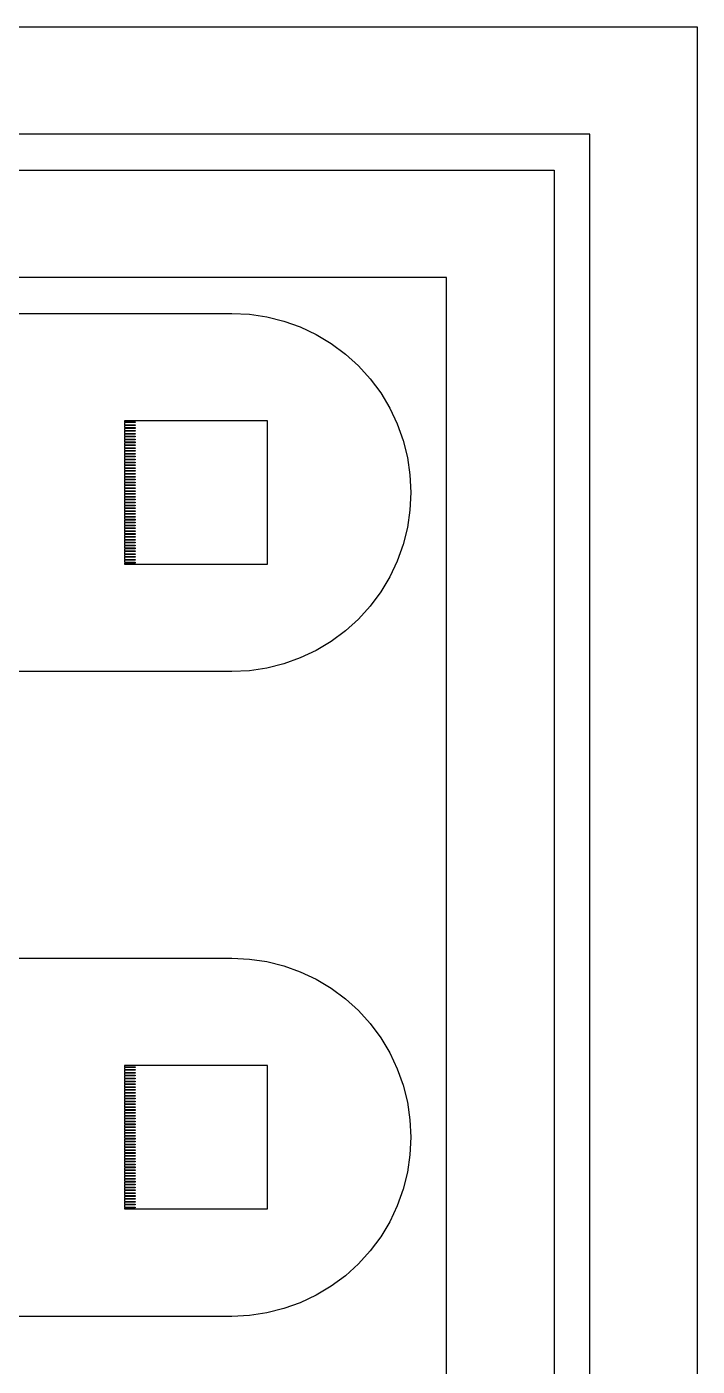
# Model space of a CAD drawing. Extents: x -16 to 132, y -40 to 113.
# Drawn here: x 102.91 to 112.49, y 56.55 to 75.67 of the extents above; entities that cross this region are included whole.
import ezdxf

# ---------------------------------------------------------------- set-up
doc = ezdxf.new("R2010")
doc.units = 0

msp = doc.modelspace()

# ---------------------------------------------------------------- linework, layer by layer
for p, q in [((-2.0452, 75.6724), (112.486, 75.6724)), ((112.486, 75.6724), (112.486, -2.0452)), ((110.952, 74.1385), (-0.51129, 74.1385)), ((110.952, -0.51129), (110.952, 74.1385)), ((0, 73.6272), (110.441, 73.6272)), ((110.441, 73.6272), (110.441, 0)), ((108.907, 72.0933), (1.53389, 72.0933)), ((108.907, 1.53389), (108.907, 72.0933)), ((101.391, 71.582), (105.839, 71.582)), ((105.839, 71.582), (106.09, 71.5697)), ((106.09, 71.5697), (106.338, 71.5329)), ((106.338, 71.5329), (106.581, 71.4719)), ((106.581, 71.4719), (106.817, 71.3874)), ((106.817, 71.3874), (107.044, 71.2801)), ((107.044, 71.2801), (107.259, 71.1511)), ((107.259, 71.1511), (107.461, 71.0017)), ((107.461, 71.0017), (107.647, 70.8332)), ((107.647, 70.8332), (107.815, 70.6473)), ((107.815, 70.6473), (107.965, 70.4458)), ((107.965, 70.4458), (108.094, 70.2306)), ((108.094, 70.2306), (108.201, 70.0038)), ((106.35, 70.0481), (104.305, 70.0481)), ((104.305, 70.0481), (104.305, 70.0327)), ((104.305, 70.0327), (104.459, 70.0327)), ((104.459, 70.0225), (104.305, 70.0225)), ((104.305, 70.0225), (104.305, 69.9918)), ((104.305, 69.9918), (104.459, 69.9918)), ((104.459, 69.9816), (104.305, 69.9816)), ((104.305, 69.9816), (104.305, 69.9509)), ((104.459, 70.0327), (104.459, 70.0225)), ((104.459, 69.9918), (104.459, 69.9816)), ((106.35, 68.0029), (106.35, 70.0481)), ((108.201, 70.0038), (108.286, 69.7676)), ((104.305, 69.9509), (104.459, 69.9509)), ((104.459, 69.9407), (104.305, 69.9407)), ((104.305, 69.9407), (104.305, 69.91)), ((104.305, 69.91), (104.459, 69.91)), ((104.459, 69.8998), (104.305, 69.8998)), ((104.305, 69.8998), (104.305, 69.8691)), ((104.305, 69.8691), (104.459, 69.8691)), ((104.459, 69.8589), (104.305, 69.8589)), ((104.305, 69.8589), (104.305, 69.8282)), ((104.305, 69.8282), (104.459, 69.8282)), ((104.459, 69.818), (104.305, 69.818)), ((104.305, 69.818), (104.305, 69.7873)), ((104.305, 69.7873), (104.459, 69.7873)), ((104.459, 69.9509), (104.459, 69.9407)), ((104.459, 69.91), (104.459, 69.8998)), ((104.459, 69.8691), (104.459, 69.8589)), ((104.459, 69.8282), (104.459, 69.818)), ((104.459, 69.7873), (104.459, 69.7771)), ((104.459, 69.7771), (104.305, 69.7771)), ((104.305, 69.7771), (104.305, 69.7464)), ((104.305, 69.7464), (104.459, 69.7464)), ((104.459, 69.7362), (104.305, 69.7362)), ((104.305, 69.7362), (104.305, 69.7055)), ((104.305, 69.7055), (104.459, 69.7055)), ((104.459, 69.6953), (104.305, 69.6953)), ((104.305, 69.6953), (104.305, 69.6646)), ((104.305, 69.6646), (104.459, 69.6646)), ((104.459, 69.6544), (104.305, 69.6544)), ((104.305, 69.6544), (104.305, 69.6237)), ((104.305, 69.6237), (104.459, 69.6237)), ((104.459, 69.6135), (104.305, 69.6135)), ((104.305, 69.6135), (104.305, 69.5828)), ((104.459, 69.7464), (104.459, 69.7362)), ((104.459, 69.7055), (104.459, 69.6953)), ((104.459, 69.6646), (104.459, 69.6544)), ((104.459, 69.6237), (104.459, 69.6135)), ((108.286, 69.7676), (108.346, 69.5242)), ((104.305, 69.5828), (104.459, 69.5828)), ((104.459, 69.5726), (104.305, 69.5726)), ((104.305, 69.5726), (104.305, 69.5419)), ((104.305, 69.5419), (104.459, 69.5419)), ((104.459, 69.5317), (104.305, 69.5317)), ((104.305, 69.5317), (104.305, 69.501)), ((104.305, 69.501), (104.459, 69.501)), ((104.459, 69.4908), (104.305, 69.4908)), ((104.305, 69.4908), (104.305, 69.4601)), ((104.305, 69.4601), (104.459, 69.4601)), ((104.459, 69.4499), (104.305, 69.4499)), ((104.305, 69.4499), (104.305, 69.4192)), ((104.305, 69.4192), (104.459, 69.4192)), ((104.459, 69.409), (104.305, 69.409)), ((104.305, 69.409), (104.305, 69.3783)), ((104.459, 69.5828), (104.459, 69.5726)), ((104.459, 69.5419), (104.459, 69.5317)), ((104.459, 69.501), (104.459, 69.4908)), ((104.459, 69.4601), (104.459, 69.4499)), ((104.459, 69.4192), (104.459, 69.409)), ((108.346, 69.5242), (108.383, 69.2761)), ((104.305, 69.3783), (104.459, 69.3783)), ((104.459, 69.3681), (104.305, 69.3681)), ((104.305, 69.3681), (104.305, 69.3374)), ((104.305, 69.3374), (104.459, 69.3374)), ((104.459, 69.3272), (104.305, 69.3272)), ((104.305, 69.3272), (104.305, 69.2965)), ((104.305, 69.2965), (104.459, 69.2965)), ((104.459, 69.2862), (104.305, 69.2862)), ((104.305, 69.2862), (104.305, 69.2556)), ((104.305, 69.2556), (104.459, 69.2556)), ((104.459, 69.2453), (104.305, 69.2453)), ((104.305, 69.2453), (104.305, 69.2147)), ((104.305, 69.2147), (104.459, 69.2147)), ((104.459, 69.3783), (104.459, 69.3681)), ((104.459, 69.3374), (104.459, 69.3272)), ((104.459, 69.2965), (104.459, 69.2862)), ((104.459, 69.2556), (104.459, 69.2453)), ((104.459, 69.2147), (104.459, 69.2044)), ((108.383, 69.2761), (108.396, 69.0255)), ((104.459, 69.2044), (104.305, 69.2044)), ((104.305, 69.2044), (104.305, 69.1738)), ((104.305, 69.1738), (104.459, 69.1738)), ((104.459, 69.1635), (104.305, 69.1635)), ((104.305, 69.1635), (104.305, 69.1329)), ((104.305, 69.1329), (104.459, 69.1329)), ((104.459, 69.1226), (104.305, 69.1226)), ((104.305, 69.1226), (104.305, 69.0919)), ((104.305, 69.0919), (104.459, 69.0919)), ((104.459, 69.0817), (104.305, 69.0817)), ((104.305, 69.0817), (104.305, 69.0511)), ((104.305, 69.0511), (104.459, 69.0511)), ((104.459, 69.0408), (104.305, 69.0408)), ((104.305, 69.0408), (104.305, 69.0101)), ((104.459, 69.1738), (104.459, 69.1635)), ((104.459, 69.1329), (104.459, 69.1226)), ((104.459, 69.0919), (104.459, 69.0817)), ((104.459, 69.0511), (104.459, 69.0408)), ((108.396, 69.0255), (108.383, 68.7749)), ((104.305, 69.0101), (104.459, 69.0101)), ((104.459, 68.9999), (104.305, 68.9999)), ((104.305, 68.9999), (104.305, 68.9693)), ((104.305, 68.9693), (104.459, 68.9693)), ((104.459, 68.959), (104.305, 68.959)), ((104.305, 68.959), (104.305, 68.9284)), ((104.305, 68.9284), (104.459, 68.9284)), ((104.459, 68.9181), (104.305, 68.9181)), ((104.305, 68.9181), (104.305, 68.8875)), ((104.305, 68.8875), (104.459, 68.8875)), ((104.459, 68.8772), (104.305, 68.8772)), ((104.305, 68.8772), (104.305, 68.8465)), ((104.305, 68.8465), (104.459, 68.8465)), ((104.459, 68.8363), (104.305, 68.8363)), ((104.305, 68.8363), (104.305, 68.8056)), ((104.459, 69.0101), (104.459, 68.9999)), ((104.459, 68.9693), (104.459, 68.959)), ((104.459, 68.9284), (104.459, 68.9181)), ((104.459, 68.8875), (104.459, 68.8772)), ((104.459, 68.8465), (104.459, 68.8363)), ((104.305, 68.8056), (104.459, 68.8056)), ((104.459, 68.7954), (104.305, 68.7954)), ((104.305, 68.7954), (104.305, 68.7647)), ((104.305, 68.7647), (104.459, 68.7647)), ((104.459, 68.7545), (104.305, 68.7545)), ((104.305, 68.7545), (104.305, 68.7238)), ((104.305, 68.7238), (104.459, 68.7238)), ((104.459, 68.7136), (104.305, 68.7136)), ((104.305, 68.7136), (104.305, 68.6829)), ((104.305, 68.6829), (104.459, 68.6829)), ((104.459, 68.6727), (104.305, 68.6727)), ((104.305, 68.6727), (104.305, 68.642)), ((104.305, 68.642), (104.459, 68.642)), ((104.459, 68.8056), (104.459, 68.7954)), ((104.459, 68.7647), (104.459, 68.7545)), ((104.459, 68.7238), (104.459, 68.7136)), ((104.459, 68.6829), (104.459, 68.6727)), ((104.459, 68.642), (104.459, 68.6318)), ((108.383, 68.7749), (108.346, 68.5267)), ((104.459, 68.6318), (104.305, 68.6318)), ((104.305, 68.6318), (104.305, 68.6011)), ((104.305, 68.6011), (104.459, 68.6011)), ((104.459, 68.5909), (104.305, 68.5909)), ((104.305, 68.5909), (104.305, 68.5602)), ((104.305, 68.5602), (104.459, 68.5602)), ((104.459, 68.55), (104.305, 68.55)), ((104.305, 68.55), (104.305, 68.5193)), ((104.305, 68.5193), (104.459, 68.5193)), ((104.459, 68.5091), (104.305, 68.5091)), ((104.305, 68.5091), (104.305, 68.4784)), ((104.305, 68.4784), (104.459, 68.4784)), ((104.459, 68.4682), (104.305, 68.4682)), ((104.305, 68.4682), (104.305, 68.4375)), ((104.459, 68.6011), (104.459, 68.5909)), ((104.459, 68.5602), (104.459, 68.55)), ((104.459, 68.5193), (104.459, 68.5091)), ((104.459, 68.4784), (104.459, 68.4682)), ((108.346, 68.5267), (108.286, 68.2834)), ((104.305, 68.4375), (104.459, 68.4375)), ((104.459, 68.4273), (104.305, 68.4273)), ((104.305, 68.4273), (104.305, 68.3966)), ((104.305, 68.3966), (104.459, 68.3966)), ((104.459, 68.3864), (104.305, 68.3864)), ((104.305, 68.3864), (104.305, 68.3557)), ((104.305, 68.3557), (104.459, 68.3557)), ((104.459, 68.3455), (104.305, 68.3455)), ((104.305, 68.3455), (104.305, 68.3148)), ((104.305, 68.3148), (104.459, 68.3148)), ((104.459, 68.3046), (104.305, 68.3046)), ((104.305, 68.3046), (104.305, 68.2739)), ((104.305, 68.2739), (104.459, 68.2739)), ((104.459, 68.2637), (104.305, 68.2637)), ((104.305, 68.2637), (104.305, 68.233)), ((104.459, 68.4375), (104.459, 68.4273)), ((104.459, 68.3966), (104.459, 68.3864)), ((104.459, 68.3557), (104.459, 68.3455)), ((104.459, 68.3148), (104.459, 68.3046)), ((104.459, 68.2739), (104.459, 68.2637)), ((108.286, 68.2834), (108.201, 68.0472)), ((104.305, 68.233), (104.459, 68.233)), ((104.459, 68.2228), (104.305, 68.2228)), ((104.305, 68.2228), (104.305, 68.1921)), ((104.305, 68.1921), (104.459, 68.1921)), ((104.459, 68.1819), (104.305, 68.1819)), ((104.305, 68.1819), (104.305, 68.1512)), ((104.305, 68.1512), (104.459, 68.1512)), ((104.459, 68.141), (104.305, 68.141)), ((104.305, 68.141), (104.305, 68.1103)), ((104.305, 68.1103), (104.459, 68.1103)), ((104.459, 68.1), (104.305, 68.1)), ((104.305, 68.1), (104.305, 68.0694)), ((104.305, 68.0694), (104.459, 68.0694)), ((104.459, 68.233), (104.459, 68.2228)), ((104.459, 68.1921), (104.459, 68.1819)), ((104.459, 68.1512), (104.459, 68.141)), ((104.459, 68.1103), (104.459, 68.1)), ((104.459, 68.0694), (104.459, 68.0591)), ((104.459, 68.0591), (104.305, 68.0591)), ((104.305, 68.0591), (104.305, 68.0285)), ((104.305, 68.0285), (104.459, 68.0285)), ((104.459, 68.0182), (104.305, 68.0182)), ((104.305, 68.0182), (104.305, 68.0029)), ((104.305, 68.0029), (106.35, 68.0029)), ((104.459, 68.0285), (104.459, 68.0182)), ((108.201, 68.0472), (108.094, 67.8204)), ((108.094, 67.8204), (107.965, 67.6052)), ((107.965, 67.6052), (107.815, 67.4037)), ((107.815, 67.4037), (107.647, 67.2178)), ((107.647, 67.2178), (107.461, 67.0493)), ((107.461, 67.0493), (107.259, 66.8999)), ((107.044, 66.7709), (106.817, 66.6636)), ((107.259, 66.8999), (107.044, 66.7709)), ((106.581, 66.5791), (106.338, 66.5181)), ((106.817, 66.6636), (106.581, 66.5791)), ((105.839, 66.469), (101.391, 66.469)), ((106.09, 66.4813), (105.839, 66.469)), ((106.338, 66.5181), (106.09, 66.4813)), ((101.391, 62.3786), (105.839, 62.3786)), ((105.839, 62.3786), (106.09, 62.3663)), ((106.09, 62.3663), (106.338, 62.3295)), ((106.338, 62.3295), (106.581, 62.2685)), ((106.581, 62.2685), (106.817, 62.184)), ((106.817, 62.184), (107.044, 62.0767)), ((107.044, 62.0767), (107.259, 61.9477)), ((107.259, 61.9477), (107.461, 61.7983)), ((107.461, 61.7983), (107.647, 61.6298)), ((107.647, 61.6298), (107.815, 61.4439)), ((107.815, 61.4439), (107.965, 61.2424)), ((107.965, 61.2424), (108.094, 61.0272)), ((108.094, 61.0272), (108.201, 60.8004)), ((106.35, 60.8447), (104.305, 60.8447)), ((104.305, 60.8447), (104.305, 60.8293)), ((104.305, 60.8293), (104.459, 60.8293)), ((104.459, 60.8191), (104.305, 60.8191)), ((104.305, 60.8191), (104.305, 60.7884)), ((104.459, 60.8293), (104.459, 60.8191)), ((106.35, 58.7995), (106.35, 60.8447)), ((108.201, 60.8004), (108.286, 60.5642)), ((104.305, 60.7884), (104.459, 60.7884)), ((104.459, 60.7782), (104.305, 60.7782)), ((104.305, 60.7782), (104.305, 60.7475)), ((104.305, 60.7475), (104.459, 60.7475)), ((104.459, 60.7373), (104.305, 60.7373)), ((104.305, 60.7373), (104.305, 60.7066)), ((104.305, 60.7066), (104.459, 60.7066)), ((104.459, 60.6964), (104.305, 60.6964)), ((104.305, 60.6964), (104.305, 60.6657)), ((104.305, 60.6657), (104.459, 60.6657)), ((104.459, 60.6555), (104.305, 60.6555)), ((104.305, 60.6555), (104.305, 60.6248)), ((104.305, 60.6248), (104.459, 60.6248)), ((104.459, 60.6146), (104.305, 60.6146)), ((104.305, 60.6146), (104.305, 60.5839)), ((104.459, 60.7884), (104.459, 60.7782)), ((104.459, 60.7475), (104.459, 60.7373)), ((104.459, 60.7066), (104.459, 60.6964)), ((104.459, 60.6657), (104.459, 60.6555)), ((104.459, 60.6248), (104.459, 60.6146)), ((104.305, 60.5839), (104.459, 60.5839)), ((104.459, 60.5737), (104.305, 60.5737)), ((104.305, 60.5737), (104.305, 60.543)), ((104.305, 60.543), (104.459, 60.543)), ((104.459, 60.5328), (104.305, 60.5328)), ((104.305, 60.5328), (104.305, 60.5021)), ((104.305, 60.5021), (104.459, 60.5021)), ((104.459, 60.4919), (104.305, 60.4919)), ((104.305, 60.4919), (104.305, 60.4612)), ((104.305, 60.4612), (104.459, 60.4612)), ((104.459, 60.451), (104.305, 60.451)), ((104.305, 60.451), (104.305, 60.4203)), ((104.305, 60.4203), (104.459, 60.4203)), ((104.459, 60.5839), (104.459, 60.5737)), ((104.459, 60.543), (104.459, 60.5328)), ((104.459, 60.5021), (104.459, 60.4919)), ((104.459, 60.4612), (104.459, 60.451)), ((104.459, 60.4203), (104.459, 60.4101)), ((108.286, 60.5642), (108.346, 60.3208)), ((104.459, 60.4101), (104.305, 60.4101)), ((104.305, 60.4101), (104.305, 60.3794)), ((104.305, 60.3794), (104.459, 60.3794)), ((104.459, 60.3692), (104.305, 60.3692)), ((104.305, 60.3692), (104.305, 60.3385)), ((104.305, 60.3385), (104.459, 60.3385)), ((104.459, 60.3283), (104.305, 60.3283)), ((104.305, 60.3283), (104.305, 60.2976)), ((104.305, 60.2976), (104.459, 60.2976)), ((104.459, 60.2874), (104.305, 60.2874)), ((104.305, 60.2874), (104.305, 60.2567)), ((104.305, 60.2567), (104.459, 60.2567)), ((104.459, 60.2465), (104.305, 60.2465)), ((104.305, 60.2465), (104.305, 60.2158)), ((104.459, 60.3794), (104.459, 60.3692)), ((104.459, 60.3385), (104.459, 60.3283)), ((104.459, 60.2976), (104.459, 60.2874)), ((104.459, 60.2567), (104.459, 60.2465)), ((108.346, 60.3208), (108.383, 60.0727)), ((104.305, 60.2158), (104.459, 60.2158)), ((104.459, 60.2056), (104.305, 60.2056)), ((104.305, 60.2056), (104.305, 60.1749)), ((104.305, 60.1749), (104.459, 60.1749)), ((104.459, 60.1647), (104.305, 60.1647)), ((104.305, 60.1647), (104.305, 60.134)), ((104.305, 60.134), (104.459, 60.134)), ((104.459, 60.1238), (104.305, 60.1238)), ((104.305, 60.1238), (104.305, 60.0931)), ((104.305, 60.0931), (104.459, 60.0931)), ((104.459, 60.0828), (104.305, 60.0828)), ((104.305, 60.0828), (104.305, 60.0522)), ((104.305, 60.0522), (104.459, 60.0522)), ((104.459, 60.0419), (104.305, 60.0419)), ((104.305, 60.0419), (104.305, 60.0113)), ((104.459, 60.2158), (104.459, 60.2056)), ((104.459, 60.1749), (104.459, 60.1647)), ((104.459, 60.134), (104.459, 60.1238)), ((104.459, 60.0931), (104.459, 60.0828)), ((104.459, 60.0522), (104.459, 60.0419)), ((108.383, 60.0727), (108.396, 59.8221)), ((104.305, 60.0113), (104.459, 60.0113)), ((104.459, 60.001), (104.305, 60.001)), ((104.305, 60.001), (104.305, 59.9704)), ((104.305, 59.9704), (104.459, 59.9704)), ((104.459, 59.9601), (104.305, 59.9601)), ((104.305, 59.9601), (104.305, 59.9295)), ((104.305, 59.9295), (104.459, 59.9295)), ((104.459, 59.9192), (104.305, 59.9192)), ((104.305, 59.9192), (104.305, 59.8885)), ((104.305, 59.8885), (104.459, 59.8885)), ((104.459, 59.8783), (104.305, 59.8783)), ((104.305, 59.8783), (104.305, 59.8477)), ((104.305, 59.8477), (104.459, 59.8477)), ((104.459, 60.0113), (104.459, 60.001)), ((104.459, 59.9704), (104.459, 59.9601)), ((104.459, 59.9295), (104.459, 59.9192)), ((104.459, 59.8885), (104.459, 59.8783)), ((104.459, 59.8477), (104.459, 59.8374)), ((104.459, 59.8374), (104.305, 59.8374)), ((104.305, 59.8374), (104.305, 59.8067)), ((104.305, 59.8067), (104.459, 59.8067)), ((104.459, 59.7965), (104.305, 59.7965)), ((104.305, 59.7965), (104.305, 59.7659)), ((104.305, 59.7659), (104.459, 59.7659)), ((104.459, 59.7556), (104.305, 59.7556)), ((104.305, 59.7556), (104.305, 59.725)), ((104.305, 59.725), (104.459, 59.725)), ((104.459, 59.7147), (104.305, 59.7147)), ((104.305, 59.7147), (104.305, 59.6841)), ((104.305, 59.6841), (104.459, 59.6841)), ((104.459, 59.6738), (104.305, 59.6738)), ((104.305, 59.6738), (104.305, 59.6431)), ((104.459, 59.8067), (104.459, 59.7965)), ((104.459, 59.7659), (104.459, 59.7556)), ((104.459, 59.725), (104.459, 59.7147)), ((104.459, 59.6841), (104.459, 59.6738)), ((108.396, 59.8221), (108.383, 59.5715)), ((104.305, 59.6431), (104.459, 59.6431)), ((104.459, 59.6329), (104.305, 59.6329)), ((104.305, 59.6329), (104.305, 59.6022)), ((104.305, 59.6022), (104.459, 59.6022)), ((104.459, 59.592), (104.305, 59.592)), ((104.305, 59.592), (104.305, 59.5613)), ((104.305, 59.5613), (104.459, 59.5613)), ((104.459, 59.5511), (104.305, 59.5511)), ((104.305, 59.5511), (104.305, 59.5204)), ((104.305, 59.5204), (104.459, 59.5204)), ((104.459, 59.5102), (104.305, 59.5102)), ((104.305, 59.5102), (104.305, 59.4795)), ((104.305, 59.4795), (104.459, 59.4795)), ((104.459, 59.4693), (104.305, 59.4693)), ((104.305, 59.4693), (104.305, 59.4386)), ((104.459, 59.6431), (104.459, 59.6329)), ((104.459, 59.6022), (104.459, 59.592)), ((104.459, 59.5613), (104.459, 59.5511)), ((104.459, 59.5204), (104.459, 59.5102)), ((104.459, 59.4795), (104.459, 59.4693)), ((108.383, 59.5715), (108.346, 59.3233)), ((104.305, 59.4386), (104.459, 59.4386)), ((104.459, 59.4284), (104.305, 59.4284)), ((104.305, 59.4284), (104.305, 59.3977)), ((104.305, 59.3977), (104.459, 59.3977)), ((104.459, 59.3875), (104.305, 59.3875)), ((104.305, 59.3875), (104.305, 59.3568)), ((104.305, 59.3568), (104.459, 59.3568)), ((104.459, 59.3466), (104.305, 59.3466)), ((104.305, 59.3466), (104.305, 59.3159)), ((104.305, 59.3159), (104.459, 59.3159)), ((104.459, 59.3057), (104.305, 59.3057)), ((104.305, 59.3057), (104.305, 59.275)), ((104.305, 59.275), (104.459, 59.275)), ((104.459, 59.4386), (104.459, 59.4284)), ((104.459, 59.3977), (104.459, 59.3875)), ((104.459, 59.3568), (104.459, 59.3466)), ((104.459, 59.3159), (104.459, 59.3057)), ((104.459, 59.275), (104.459, 59.2648)), ((108.346, 59.3233), (108.286, 59.08)), ((104.459, 59.2648), (104.305, 59.2648)), ((104.305, 59.2648), (104.305, 59.2341)), ((104.305, 59.2341), (104.459, 59.2341)), ((104.459, 59.2239), (104.305, 59.2239)), ((104.305, 59.2239), (104.305, 59.1932)), ((104.305, 59.1932), (104.459, 59.1932)), ((104.459, 59.183), (104.305, 59.183)), ((104.305, 59.183), (104.305, 59.1523)), ((104.305, 59.1523), (104.459, 59.1523)), ((104.459, 59.1421), (104.305, 59.1421)), ((104.305, 59.1421), (104.305, 59.1114)), ((104.305, 59.1114), (104.459, 59.1114)), ((104.459, 59.1012), (104.305, 59.1012)), ((104.305, 59.1012), (104.305, 59.0705)), ((104.459, 59.2341), (104.459, 59.2239)), ((104.459, 59.1932), (104.459, 59.183)), ((104.459, 59.1523), (104.459, 59.1421)), ((104.459, 59.1114), (104.459, 59.1012)), ((108.286, 59.08), (108.201, 58.8438)), ((104.305, 59.0705), (104.459, 59.0705)), ((104.459, 59.0603), (104.305, 59.0603)), ((104.305, 59.0603), (104.305, 59.0296)), ((104.305, 59.0296), (104.459, 59.0296)), ((104.459, 59.0194), (104.305, 59.0194)), ((104.305, 59.0194), (104.305, 58.9887)), ((104.305, 58.9887), (104.459, 58.9887)), ((104.459, 58.9785), (104.305, 58.9785)), ((104.305, 58.9785), (104.305, 58.9478)), ((104.305, 58.9478), (104.459, 58.9478)), ((104.459, 58.9375), (104.305, 58.9375)), ((104.305, 58.9375), (104.305, 58.9069)), ((104.305, 58.9069), (104.459, 58.9069)), ((104.459, 58.8966), (104.305, 58.8966)), ((104.305, 58.8966), (104.305, 58.866)), ((104.459, 59.0705), (104.459, 59.0603)), ((104.459, 59.0296), (104.459, 59.0194)), ((104.459, 58.9887), (104.459, 58.9785)), ((104.459, 58.9478), (104.459, 58.9375)), ((104.459, 58.9069), (104.459, 58.8966)), ((104.305, 58.866), (104.459, 58.866)), ((104.459, 58.8557), (104.305, 58.8557)), ((104.305, 58.8557), (104.305, 58.8251)), ((104.305, 58.8251), (104.459, 58.8251)), ((104.459, 58.8148), (104.305, 58.8148)), ((104.305, 58.8148), (104.305, 58.7995)), ((104.305, 58.7995), (106.35, 58.7995)), ((104.459, 58.866), (104.459, 58.8557)), ((104.459, 58.8251), (104.459, 58.8148)), ((108.201, 58.8438), (108.094, 58.617)), ((108.094, 58.617), (107.965, 58.4018)), ((107.965, 58.4018), (107.815, 58.2003)), ((107.815, 58.2003), (107.647, 58.0144)), ((107.647, 58.0144), (107.461, 57.8459)), ((107.461, 57.8459), (107.259, 57.6965)), ((107.044, 57.5675), (106.817, 57.4602)), ((107.259, 57.6965), (107.044, 57.5675)), ((106.581, 57.3757), (106.338, 57.3147)), ((106.817, 57.4602), (106.581, 57.3757)), ((105.839, 57.2656), (101.391, 57.2656)), ((106.09, 57.2779), (105.839, 57.2656)), ((106.338, 57.3147), (106.09, 57.2779))]:
    msp.add_line(p, q)

doc.saveas('drawing.dxf')
